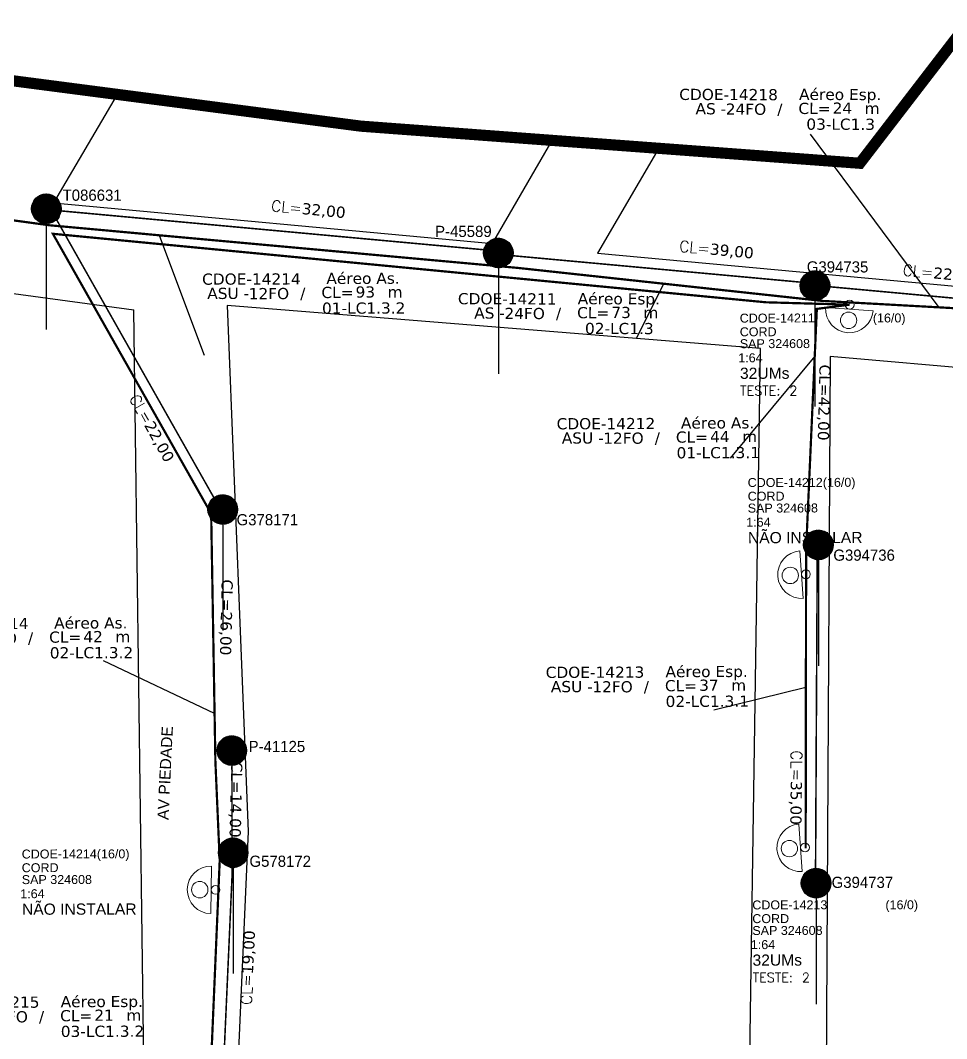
# Model space of a CAD drawing. Extents: x 12033 to 28038, y -9425 to 4777.
# Drawn here: x 13820 to 14648, y 2359 to 3269 of the extents above; entities that cross this region are included whole.
import ezdxf
from ezdxf.enums import TextEntityAlignment as Align

# ---------------------------------------------------------------- set-up
doc = ezdxf.new("R2010")
doc.units = ezdxf.units.DM
doc.header["$LTSCALE"] = 5
doc.header["$MEASUREMENT"] = 0
for name, color, linetype, lineweight in [("20.0-LEGENDA DOS CDO'S", 1, 'Continuous', 0), ('20.2-CDO_POSTE', 1, 'Continuous', 5), ('20.6-CORDOALHA_SUPORTE', 7, 'Continuous', 25)]:
    doc.layers.add(name, color=color, linetype=linetype, lineweight=lineweight)
for name, color, linetype in [('CAP a instalar', 1, 'Continuous'), ('celulas gpon', 7, 'Continuous'), ('label_cabos', 7, 'Continuous'), ('locais', 7, 'Continuous'), ('locais legendas', 7, 'Continuous'), ('QUADRA', 7, 'Continuous'), ('Segmento de Logradouro Texto', 238, 'Continuous')]:
    doc.layers.add(name, color=color, linetype=linetype)
doc.styles.add('ARIAL', font='arial.ttf')
doc.styles.add('DIGICADE', font='arial.ttf')
doc.styles.add('ROMANS', font='romans.shx')
doc.styles.add('siredit', font='verdana.ttf')
doc.linetypes.add('FENCELINE1', pattern='A,0.25,-0.1,[133,ltypeshp.shx,S=0.1,R=0,X=-0.1,Y=0],-0.1,1', length=1.45)
doc.dimstyles.new('CC', dxfattribs={"dimtxt": 1, "dimasz": 2, "dimexe": 0.18, "dimexo": 0.0625, "dimgap": 0.09, "dimtad": 0, "dimdec": 0, "dimrnd": 1, "dimzin": 0, "dimdsep": 46, "dimtxsty": 'siredit', "dimblk": 'NONE', "dimcen": 0, "dimse1": 1, "dimse2": 1, "dimsd1": 1, "dimsd2": 1, "dimclrt": 7, "dimadec": 0, "dimazin": 0, "dimtfac": 1, "dimtdec": 0, "dimtofl": 0, "dimtmove": 0, "dimatfit": 3, "dimfxl": 0, "dimtolj": 1, "dimtzin": 0, "dimarcsym": 0})

# ---------------------------------------------------------------- blocks, each defined once
blk = doc.blocks.new('*X22')
at = {"color": 0}
for p, q in [((-0.679997, 0.416018), (-0.018018, 1.077997)), ((-0.679809, 0.433884), (-0.035884, 1.077809)), ((-0.679715, 0.398622), (-0.000622, 1.077715)), ((-0.67911, 0.452261), (-0.054261, 1.07711)), ((-0.678999, 0.381661), (0.016339, 1.076999)), ((-0.677877, 0.365105), (0.032895, 1.075877)), ((-0.677853, 0.471196), (-0.073196, 1.075853)), ((-0.676376, 0.348929), (0.049071, 1.074376)), ((-0.675978, 0.490748), (-0.092748, 1.073978)), ((-0.674518, 0.333109), (0.064891, 1.072518)), ((-0.673417, 0.510987), (-0.112987, 1.071417)), ((-0.672323, 0.317627), (0.080373, 1.070323)), ((-0.67008, 0.532002), (-0.134002, 1.06808)), ((-0.669809, 0.302463), (0.095537, 1.067809)), ((-0.666991, 0.287604), (0.110396, 1.064991)), ((-0.665856, 0.553903), (-0.155903, 1.063856)), ((-0.663883, 0.273034), (0.124966, 1.061883)), ((-0.660603, 0.576834), (-0.178834, 1.058603)), ((-0.660497, 0.258742), (0.139258, 1.058497)), ((-0.656846, 0.244715), (0.153285, 1.054846)), ((-0.654125, 0.600989), (-0.202989, 1.052125)), ((-0.652938, 0.230945), (0.167055, 1.050938)), ((-0.648783, 0.217422), (0.180578, 1.046783)), ((-0.646156, 0.626637), (-0.228637, 1.044156)), ((-0.64439, 0.204138), (0.193862, 1.04239)), ((-0.639766, 0.191085), (0.206915, 1.037766)), ((-0.636298, 0.654172), (-0.256172, 1.034298)), ((-0.634917, 0.178256), (0.219744, 1.032917)), ((-0.62985, 0.165645), (0.232355, 1.02785)), ((-0.624571, 0.153247), (0.244753, 1.022571)), ((-0.623925, 0.684222), (-0.286222, 1.021925)), ((-0.619084, 0.141056), (0.256944, 1.017084)), ((-0.613395, 0.129067), (0.268933, 1.011395)), ((-0.607932, 0.717893), (-0.319893, 1.005932)), ((-0.607508, 0.117277), (0.280723, 1.005508)), ((-0.601426, 0.10568), (0.29232, 0.999426)), ((-0.595154, 0.094275), (0.303725, 0.993154)), ((-0.588694, 0.083057), (0.314943, 0.986694)), ((-0.58596, 0.757543), (-0.359543, 0.98396)), ((-0.58205, 0.072024), (0.325976, 0.98005)), ((-0.575224, 0.061172), (0.336828, 0.973224)), ((-0.568219, 0.0505), (0.3475, 0.966219)), ((-0.561036, 0.040005), (0.357995, 0.959036)), ((-0.553678, 0.029685), (0.368315, 0.951678)), ((-0.550397, 0.810783), (-0.412783, 0.948397)), ((-0.546146, 0.01954), (0.37846, 0.944146)), ((-0.538442, 0.009566), (0.388434, 0.936442)), ((-0.530567, -0.000236), (0.398236, 0.928567)), ((-0.522522, -0.009869), (0.407869, 0.920522)), ((-0.514308, -0.019333), (0.417333, 0.912308)), ((-0.505925, -0.028628), (0.426628, 0.903925)), ((-0.497375, -0.037756), (0.435756, 0.895375)), ((-0.488657, -0.046715), (0.444715, 0.886657)), ((-0.479772, -0.055508), (0.453508, 0.877772)), ((-0.470719, -0.064133), (0.462133, 0.868719)), ((-0.461499, -0.07259), (0.47059, 0.859499)), ((-0.45211, -0.080879), (0.478879, 0.85011)), ((-0.442553, -0.089), (0.487, 0.840553)), ((-0.432826, -0.096951), (0.494951, 0.830826)), ((-0.422929, -0.104731), (0.502731, 0.820929)), ((-0.41286, -0.11234), (0.51034, 0.81086)), ((-0.402619, -0.119776), (0.517776, 0.800619)), ((-0.392202, -0.127037), (0.525037, 0.790202)), ((-0.381609, -0.134122), (0.532122, 0.779609)), ((-0.370838, -0.141028), (0.539028, 0.768838)), ((-0.359886, -0.147754), (0.545754, 0.757886)), ((-0.348751, -0.154296), (0.552296, 0.746751)), ((-0.337429, -0.160652), (0.558652, 0.735429)), ((-0.325919, -0.16682), (0.56482, 0.723919)), ((-0.314215, -0.172794), (0.570794, 0.712215)), ((-0.302316, -0.178572), (0.576572, 0.700316)), ((-0.290215, -0.184149), (0.582149, 0.688215)), ((-0.27791, -0.189522), (0.587522, 0.67591)), ((-0.265395, -0.194684), (0.592684, 0.663395)), ((-0.252664, -0.199631), (0.597631, 0.650664)), ((-0.239711, -0.204356), (0.602356, 0.637711)), ((-0.226531, -0.208853), (0.606853, 0.624531)), ((-0.213115, -0.213115), (0.611115, 0.611115)), ((-0.199456, -0.217134), (0.615134, 0.597456)), ((-0.185546, -0.220901), (0.618901, 0.583546)), ((-0.171373, -0.224406), (0.622406, 0.569373)), ((-0.156929, -0.22764), (0.62564, 0.554929)), ((-0.1422, -0.230589), (0.628589, 0.5402)), ((-0.127174, -0.23324), (0.63124, 0.525174)), ((-0.111836, -0.23558), (0.63358, 0.509836)), ((-0.096169, -0.23759), (0.63559, 0.494169)), ((-0.080154, -0.239253), (0.637253, 0.478154)), ((-0.06377, -0.240547), (0.638547, 0.46177)), ((-0.046993, -0.241448), (0.639448, 0.444993)), ((-0.029795, -0.241927), (0.639927, 0.427795)), ((-0.012144, -0.241953), (0.639953, 0.410144)), ((0.006, -0.241488), (0.639488, 0.392)), ((0.024679, -0.240486), (0.638486, 0.373321)), ((0.043948, -0.238895), (0.636895, 0.354052)), ((0.063871, -0.236649), (0.634649, 0.334129)), ((0.084528, -0.23367), (0.63167, 0.313472)), ((0.106018, -0.229858), (0.627858, 0.291982)), ((0.12847, -0.225084), (0.623084, 0.26953)), ((0.152051, -0.21918), (0.61718, 0.245949)), ((0.176993, -0.211916), (0.609916, 0.221007)), ((0.203627, -0.20296), (0.60096, 0.194373)), ((0.232456, -0.191808), (0.589808, 0.165544)), ((0.264325, -0.177617), (0.575617, 0.133675)), ((0.300865, -0.158754), (0.556754, 0.097135)), ((0.346227, -0.13107), (0.52907, 0.051773)), ((0.43272, -0.062254), (0.460254, -0.03472))]:
    blk.add_line(p, q, dxfattribs=at)
blk = doc.blocks.new('POLE_POLE')
at = {"color": 0}
blk.add_line((-0.0000002, -0.00000239), (-0.0000002, -0.00004983), dxfattribs=at)
blk.add_circle((-0.0000002, 0.00000418), 0.0000066, dxfattribs=at)
at = {"color": 0, "xscale": 1e-05, "yscale": 1e-05, "zscale": 1e-05}
blk.add_blockref('*X22', (0, 0), dxfattribs=at)
blk = doc.blocks.new('*U83')
at = {"color": 0}
blk.add_line((1.915, -1.127), (-2.21, -0.104), dxfattribs=at)
for centre, radius in [((0.096, 0.364), 0.733), ((-0.242, -0.998), 0.393)]:
    blk.add_circle(centre, radius, dxfattribs=at)
blk.add_arc((-0.147, -0.616), 2.125, 346.06741, 166.06741, dxfattribs=at)
blk = doc.blocks.new('*U33')
at = {"color": 0}
blk.add_line((2.145, -0.582), (-2.104, -0.684), dxfattribs=at)
for centre, radius in [((-0.004, 0.376), 0.733), ((0.03, -1.026), 0.393)]:
    blk.add_circle(centre, radius, dxfattribs=at)
blk.add_arc((0.02, -0.633), 2.125, 1.37817, 181.37817, dxfattribs=at)
blk = doc.blocks.new('CDOE_CT_POSTE')
at = {"layer": "20.0-LEGENDA DOS CDO'S", "color": 0, "style": 'ARIAL'}
for tag, p in [('CDO_N', (0.12, 5.248)), ('CORDOALHA', (0.122, 4.023)), ('SAP', (0.124, 2.961)), ('1:XX', (0.139, 1.231)), ('UMS', (0.141, 0.217))]:
    blk.add_attdef(tag, p, '', height=0.68, rotation=0.11799, dxfattribs=at)
blk.add_attdef('FIBRAS_UTILIZADAS', text='', height=0.68, rotation=0.11799, dxfattribs=at).set_placement((7.829, 5.263), align=Align.CENTER)
blk = doc.blocks.new('Teste  FTTH')
at = {"color": 0, "lineweight": 0, "style": 'ROMANS'}
for tag, p in [('TESTE', (-2.302, -0.29)), ('QTDE', (0.212, -0.29))]:
    blk.add_attdef(tag, p, '', height=0.48, dxfattribs=at)
for tag, p, flags in [('FID', (-2.227, -1.253), 1), ('FATOR', (-2.227, -2.028), 3), ('ID_ATIVIDADE', (-2.227, -2.716), 3)]:
    blk.add_attdef(tag, p, '', height=0.48, dxfattribs=dict(at, flags=flags))
blk = doc.blocks.new('*U93')
at = {"layer": '20.6-CORDOALHA_SUPORTE', "const_width": 0.139}
for points in [[(-20.841, -0.377, 1.175511), (-20.831, 0.471)], [(8.732, 0.466, 1.231752), (8.732, -0.38)]]:
    blk.add_lwpolyline(points, format="xyb", dxfattribs=at)
blk.add_lwpolyline([(-20.299, 0.041), (8.211, 0.043)], dxfattribs=at)
at = {"layer": '20.6-CORDOALHA_SUPORTE', "color": 0, "lineweight": 0, "style": 'ROMANS'}
blk.add_attdef('LANCE', text='', height=1, dxfattribs=at).set_placement((-0.538, -2.215), align=Align.RIGHT)
at = {"layer": '20.6-CORDOALHA_SUPORTE', "color": 0, "style": 'siredit'}
blk.add_attdef('QTDE', (-0.538, -2.215), '', height=1, rotation=359.69001, dxfattribs=at)
at = {"layer": '20.6-CORDOALHA_SUPORTE', "color": 0, "lineweight": 0, "style": 'ROMANS'}
for tag, p, flags in [('FATOR', (-5.196, -4.442), 3), ('ID_ATIVIDADE', (-5.201, -6.669), 3), ('FID', (-5.201, -8.896), 1)]:
    blk.add_attdef(tag, p, '', height=1, dxfattribs=dict(at, flags=flags))
blk = doc.blocks.new('*U94')
at = {"layer": '20.6-CORDOALHA_SUPORTE', "const_width": 0.139}
for points in [[(-20.841, -0.377, 1.175511), (-20.831, 0.471)], [(18.24, 0.465, 1.231752), (18.24, -0.382)]]:
    blk.add_lwpolyline(points, format="xyb", dxfattribs=at)
blk.add_lwpolyline([(-20.299, 0.041), (17.719, 0.042)], dxfattribs=at)
at = {"layer": '20.6-CORDOALHA_SUPORTE', "color": 0, "lineweight": 0, "style": 'ROMANS'}
blk.add_attdef('LANCE', text='', height=1, dxfattribs=at).set_placement((-0.538, -2.215), align=Align.RIGHT)
at = {"layer": '20.6-CORDOALHA_SUPORTE', "color": 0, "style": 'siredit'}
blk.add_attdef('QTDE', (-0.538, -2.215), '', height=1, rotation=359.69001, dxfattribs=at)
at = {"layer": '20.6-CORDOALHA_SUPORTE', "color": 0, "lineweight": 0, "style": 'ROMANS'}
for tag, p, flags in [('FATOR', (-5.196, -4.442), 3), ('ID_ATIVIDADE', (-5.201, -6.669), 3), ('FID', (-5.201, -8.896), 1)]:
    blk.add_attdef(tag, p, '', height=1, dxfattribs=dict(at, flags=flags))
blk = doc.blocks.new('*U95')
at = {"layer": '20.6-CORDOALHA_SUPORTE', "const_width": 0.139}
for points in [[(-20.841, -0.377, 1.175511), (-20.831, 0.471)], [(6.045, 0.466, 1.231752), (6.045, -0.38)]]:
    blk.add_lwpolyline(points, format="xyb", dxfattribs=at)
blk.add_lwpolyline([(-20.299, 0.041), (5.524, 0.043)], dxfattribs=at)
at = {"layer": '20.6-CORDOALHA_SUPORTE', "color": 0, "lineweight": 0, "style": 'ROMANS'}
blk.add_attdef('LANCE', text='', height=1, dxfattribs=at).set_placement((-0.538, -2.215), align=Align.RIGHT)
at = {"layer": '20.6-CORDOALHA_SUPORTE', "color": 0, "style": 'siredit'}
blk.add_attdef('QTDE', (-0.538, -2.215), '', height=1, rotation=359.69001, dxfattribs=at)
at = {"layer": '20.6-CORDOALHA_SUPORTE', "color": 0, "lineweight": 0, "style": 'ROMANS'}
for tag, p, flags in [('FATOR', (-5.196, -4.442), 3), ('ID_ATIVIDADE', (-5.201, -6.669), 3), ('FID', (-5.201, -8.896), 1)]:
    blk.add_attdef(tag, p, '', height=1, dxfattribs=dict(at, flags=flags))
blk = doc.blocks.new('*U96')
at = {"layer": '20.6-CORDOALHA_SUPORTE', "const_width": 0.139}
for points in [[(-20.841, -0.377, 1.175511), (-20.831, 0.471)], [(-1.447, 0.467, 1.231752), (-1.447, -0.379)]]:
    blk.add_lwpolyline(points, format="xyb", dxfattribs=at)
blk.add_lwpolyline([(-20.299, 0.041), (-1.968, 0.044)], dxfattribs=at)
at = {"layer": '20.6-CORDOALHA_SUPORTE', "color": 0, "lineweight": 0, "style": 'ROMANS'}
blk.add_attdef('LANCE', text='', height=1, dxfattribs=at).set_placement((-0.538, -2.215), align=Align.RIGHT)
at = {"layer": '20.6-CORDOALHA_SUPORTE', "color": 0, "style": 'siredit'}
blk.add_attdef('QTDE', (-0.538, -2.215), '', height=1, rotation=359.69001, dxfattribs=at)
at = {"layer": '20.6-CORDOALHA_SUPORTE', "color": 0, "lineweight": 0, "style": 'ROMANS'}
for tag, p, flags in [('FATOR', (-5.196, -4.442), 3), ('ID_ATIVIDADE', (-5.201, -6.669), 3), ('FID', (-5.201, -8.896), 1)]:
    blk.add_attdef(tag, p, '', height=1, dxfattribs=dict(at, flags=flags))
blk = doc.blocks.new('*U97')
at = {"layer": '20.6-CORDOALHA_SUPORTE', "const_width": 0.139}
for points in [[(-20.841, -0.377, 1.175511), (-20.831, 0.471)], [(7.835, 0.466, 1.231752), (7.835, -0.38)]]:
    blk.add_lwpolyline(points, format="xyb", dxfattribs=at)
blk.add_lwpolyline([(-20.299, 0.041), (7.314, 0.043)], dxfattribs=at)
at = {"layer": '20.6-CORDOALHA_SUPORTE', "color": 0, "lineweight": 0, "style": 'ROMANS'}
blk.add_attdef('LANCE', text='', height=1, dxfattribs=at).set_placement((-0.538, -2.215), align=Align.RIGHT)
at = {"layer": '20.6-CORDOALHA_SUPORTE', "color": 0, "style": 'siredit'}
blk.add_attdef('QTDE', (-0.538, -2.215), '', height=1, rotation=359.69001, dxfattribs=at)
at = {"layer": '20.6-CORDOALHA_SUPORTE', "color": 0, "lineweight": 0, "style": 'ROMANS'}
for tag, p, flags in [('FATOR', (-5.196, -4.442), 3), ('ID_ATIVIDADE', (-5.201, -6.669), 3), ('FID', (-5.201, -8.896), 1)]:
    blk.add_attdef(tag, p, '', height=1, dxfattribs=dict(at, flags=flags))
blk = doc.blocks.new('*U99')
at = {"layer": '20.6-CORDOALHA_SUPORTE', "const_width": 0.139}
for points in [[(-20.841, -0.377, 1.175511), (-20.831, 0.471)], [(9.435, 0.466, 1.231752), (9.435, -0.38)]]:
    blk.add_lwpolyline(points, format="xyb", dxfattribs=at)
blk.add_lwpolyline([(-20.299, 0.041), (8.914, 0.043)], dxfattribs=at)
at = {"layer": '20.6-CORDOALHA_SUPORTE', "color": 0, "lineweight": 0, "style": 'ROMANS'}
blk.add_attdef('LANCE', text='', height=1, dxfattribs=at).set_placement((-0.538, -2.215), align=Align.RIGHT)
at = {"layer": '20.6-CORDOALHA_SUPORTE', "color": 0, "style": 'siredit'}
blk.add_attdef('QTDE', (-0.538, -2.215), '', height=1, rotation=359.69001, dxfattribs=at)
at = {"layer": '20.6-CORDOALHA_SUPORTE', "color": 0, "lineweight": 0, "style": 'ROMANS'}
for tag, p, flags in [('FATOR', (-5.196, -4.442), 3), ('ID_ATIVIDADE', (-5.201, -6.669), 3), ('FID', (-5.201, -8.896), 1)]:
    blk.add_attdef(tag, p, '', height=1, dxfattribs=dict(at, flags=flags))
blk = doc.blocks.new('Inst CB ESP CFOA-SM-AS-80-TS-24')
at = {"layer": 'label_cabos', "color": 0, "style": 'siredit'}
for tag, flags, p in [('ID_ATIVIDADE', 3, (1.314, 2.672)), ('FATOR', 1, (11.56, 2.551))]:
    blk.add_attdef(tag, text='', height=1, rotation=359.69001, dxfattribs=dict(at, flags=flags)).set_placement(p, align=Align.MIDDLE_CENTER)
for tag, p in [('DESTINO_CABO', (3.131, 1.262)), ('TIPO_CABO', (13.108, 1.245)), ('TIPO_CABO', (1.762, -0.005)), ('CABO', (4.686, -0.052)), ('/', (7.714, -0.052)), ('LANCE', (10.809, 0.002)), ('UND', (15.964, 0.002)), ('FID', (13.148, -1.414))]:
    blk.add_attdef(tag, text='', height=1, rotation=359.69001, dxfattribs=at).set_placement(p, align=Align.MIDDLE_CENTER)
blk.add_attdef('QTDE', (12.429, -0.475), '', height=1, rotation=359.69001, dxfattribs=at)
blk = doc.blocks.new('_None')
blk = doc.blocks.new('Inst CB AS CFOA-SM-ASU-120-S-12')
at = {"layer": 'label_cabos', "color": 0, "style": 'siredit'}
for tag, flags, p in [('ID_ATIVIDADE', 3, (1.314, 2.672)), ('FATOR', 1, (11.56, 2.551))]:
    blk.add_attdef(tag, text='', height=1, rotation=359.69001, dxfattribs=dict(at, flags=flags)).set_placement(p, align=Align.MIDDLE_CENTER)
for tag, p in [('DESTINO_CABO', (3.131, 1.262)), ('TIPO_CABO', (13.108, 1.245)), ('TIPO_CABO', (1.262, -0.005)), ('CABO', (4.686, -0.052)), ('/', (7.714, -0.052)), ('LANCE', (10.809, 0.002)), ('UND', (15.964, 0.002)), ('FID', (13.148, -1.414))]:
    blk.add_attdef(tag, text='', height=1, rotation=359.69001, dxfattribs=at).set_placement(p, align=Align.MIDDLE_CENTER)
blk.add_attdef('QTDE', (12.429, -0.475), '', height=1, rotation=359.69001, dxfattribs=at)
blk = doc.blocks.new('Inst CB ESP CFOA-SM-ASU-120-S-12')
at = {"layer": 'label_cabos', "color": 0, "style": 'siredit'}
for tag, flags, p in [('ID_ATIVIDADE', 3, (1.314, 2.672)), ('FATOR', 1, (11.56, 2.551))]:
    blk.add_attdef(tag, text='', height=1, rotation=359.69001, dxfattribs=dict(at, flags=flags)).set_placement(p, align=Align.MIDDLE_CENTER)
for tag, p in [('DESTINO_CABO', (3.131, 1.262)), ('TIPO_CABO', (13.108, 1.245)), ('TIPO_CABO', (1.262, -0.005)), ('CABO', (4.686, -0.052)), ('/', (7.714, -0.052)), ('LANCE', (10.809, 0.002)), ('UND', (15.964, 0.002)), ('FID', (13.148, -1.414))]:
    blk.add_attdef(tag, text='', height=1, rotation=359.69001, dxfattribs=at).set_placement(p, align=Align.MIDDLE_CENTER)
blk.add_attdef('QTDE', (12.429, -0.475), '', height=1, rotation=359.69001, dxfattribs=at)
blk = doc.blocks.new('Inst CDOE-16 CAIXA DIST OPT CDOE 48F_16D C_SPL_2_1_8')
at = {"layer": "20.0-LEGENDA DOS CDO'S", "color": 0}
for tag, p, style, flags in [('ID_ATIVIDADE', (0.12, 6.472), 'ARIAL', 3), ('FATOR', (7.921, 6.472), 'ARIAL', 1), ('QTDE', (0.097, -1.17), 'DIGICADE', 3)]:
    blk.add_attdef(tag, p, '', height=0.8, rotation=0.11799, dxfattribs=dict(at, style=style, flags=flags))
at = {"layer": "20.0-LEGENDA DOS CDO'S", "color": 0, "style": 'ARIAL'}
for tag, p, height in [('FID', (0.12, 5.248), 0.8), ('CORDOALHA', (0.122, 4.023), 0.8), ('SAP', (0.124, 2.961), 0.8), ('1:XX', (-0.012, 1.7), 0.8), ('UMS', (0.141, 0.217), 1)]:
    blk.add_attdef(tag, p, '', height=height, rotation=0.11799, dxfattribs=at)
blk.add_attdef('FIBRAS_UTILIZADAS', text='', height=0.8, rotation=0.11799, dxfattribs=at).set_placement((13.479, 5.263), align=Align.CENTER)

msp = doc.modelspace()

# ---------------------------------------------------------------- linework, layer by layer
at = {"layer": 'CAP a instalar', "linetype": 'FENCELINE1', "ltscale": 5, "const_width": 2}
for points in [[(13459.23, 3125.89), (13527.51, 3129.51), (13846.15, 3086.26), (14265.27, 3048.11), (14537.01, 3018.67), (14745.95, 3007.15), (14890.79, 2940.57), (14896.14, 2663.45), (14913.47, 2363.01)], [(14561.39, 3015.3), (14486.51, 3017.44), (13849.13, 3078.66), (13990.65, 2828.54), (13994.42, 2607.19), (13998.28, 2518.43), (13984.08, 2185.65), (13990.69, 1943.64), (14217.12, 1940.09)], [(14561.39, 3015.3), (14532.09, 3011.54), (14522.5, 2796.76), (14522.09, 2529.46)]]:
    msp.add_lwpolyline(points, dxfattribs=at)
at = {"layer": 'celulas gpon', "color": 116, "linetype": 'Continuous', "lineweight": 200, "const_width": 10}
msp.add_lwpolyline([(13632.64, 1804.7), (14695.37, 1771.14), (15369.17, 1763.8), (15377.66, 2419.14), (15507.92, 2962.39), (15025.8, 3124.9), (14848.42, 3186.59), (14744.99, 3231.85), (14664.19, 3263.36), (14570.57, 3141.68), (14124.39, 3174.85), (13748.88, 3223.8)], dxfattribs=at)
at = {"layer": 'QUADRA', "ltscale": 5e-05}
msp.add_line((13934.73, 2004.48), (13921.49, 3010.8), dxfattribs=at)
for points in [[(13906.73, 3203.23), (13849.81, 3106.37), (14242.07, 3070.08), (14295.54, 3162.13)], [(14390.94, 3155.04), (14335.9, 3061.39), (14736.4, 3024.34), (14834.25, 3192.79)], [(13503.99, 3067.2), (13921.49, 3010.8)], [(14004.83, 3014.55), (14023.87, 2544.57), (14000.1, 2011.59), (14466.98, 2006.93), (14481.85, 2976.12), (14004.83, 3014.55)], [(14543.95, 2969.05), (14538.54, 2006.08), (14797.84, 2001.63), (14873.61, 2222.83), (14830.71, 2943.94), (14543.95, 2969.05)]]:
    msp.add_lwpolyline(points, dxfattribs=at)

# ---------------------------------------------------------------- block references
at = {"layer": "20.0-LEGENDA DOS CDO'S", "lineweight": 0, "xscale": 10, "yscale": 10, "zscale": 10}
for p, values in [((14461.97, 2946.81), {'FID': 'CDOE-14211', 'CORDOALHA': 'CORD', 'SAP': 'SAP 324608', '1:XX': '1:64', 'UMS': '32UMs', 'FIBRAS_UTILIZADAS': '(16/0)'}), ((14473.2, 2422.38), {'FID': 'CDOE-14213', 'CORDOALHA': 'CORD', 'SAP': 'SAP 324608', '1:XX': '1:64', 'UMS': '32UMs', 'FIBRAS_UTILIZADAS': '(16/0)'})]:
    msp.add_blockref('Inst CDOE-16 CAIXA DIST OPT CDOE 48F_16D C_SPL_2_1_8', p, dxfattribs=at).add_auto_attribs(values)
at = {"layer": "20.0-LEGENDA DOS CDO'S", "lineweight": 0, "xscale": 17.50499999999995, "yscale": 17.50499999999995, "zscale": 17.50499999999995, "rotation": 0.004078562105398152}
for p in [(14503.75, 2939.35), (14514.98, 2414.92)]:
    msp.add_blockref('Teste  FTTH', p, dxfattribs=at).add_auto_attribs({'TESTE': 'TESTE:', 'QTDE': '2'})
at = {"layer": "20.0-LEGENDA DOS CDO'S", "color": 8}
ref = msp.add_blockref('CDOE_CT_POSTE', (14469.08, 2799.89), dxfattribs=dict(at, xscale=10, yscale=10, zscale=10))
ref.add_attrib('CDO_N', 'CDOE-14212', (14470.27, 2852.37), dxfattribs={"color": 0, "height": 8, "rotation": 0.11799, "style": 'ARIAL'})
ref.add_attrib('CORDOALHA', 'CORD', (14470.3, 2840.12), dxfattribs={"color": 0, "height": 8, "rotation": 0.11799, "style": 'ARIAL'})
ref.add_attrib('SAP', 'SAP 324608', (14470.32, 2829.51), dxfattribs={"color": 0, "height": 8, "rotation": 0.11799, "style": 'ARIAL'})
ref.add_attrib('1:XX', '1:64', (14468.96, 2816.89), dxfattribs={"color": 0, "height": 8, "rotation": 0.11799, "style": 'ARIAL'})
ref.add_attrib('UMS', 'NÃO INSTALAR', (14470.48, 2802.07), dxfattribs={"color": 0, "height": 10, "rotation": 0.11799, "style": 'ARIAL'})
ref.add_attrib('FIBRAS_UTILIZADAS', '   (16/0)', dxfattribs={"color": 0, "height": 8, "rotation": 0.11799, "style": 'ARIAL'}).set_placement((14547.36, 2852.53), align=Align.CENTER)
ref = msp.add_blockref('CDOE_CT_POSTE', (13820.1, 2467.88), dxfattribs=dict(at, xscale=10, yscale=10, zscale=10))
ref.add_attrib('CDO_N', 'CDOE-14214', (13821.3, 2520.35), dxfattribs={"color": 0, "height": 8, "rotation": 0.11799, "style": 'ARIAL'})
ref.add_attrib('CORDOALHA', 'CORD', (13821.32, 2508.11), dxfattribs={"color": 0, "height": 8, "rotation": 0.11799, "style": 'ARIAL'})
ref.add_attrib('SAP', 'SAP 324608', (13821.34, 2497.49), dxfattribs={"color": 0, "height": 8, "rotation": 0.11799, "style": 'ARIAL'})
ref.add_attrib('1:XX', '1:64', (13819.98, 2484.88), dxfattribs={"color": 0, "height": 8, "rotation": 0.11799, "style": 'ARIAL'})
ref.add_attrib('UMS', 'NÃO INSTALAR', (13821.51, 2470.05), dxfattribs={"color": 0, "height": 10, "rotation": 0.11799, "style": 'ARIAL'})
ref.add_attrib('FIBRAS_UTILIZADAS', '   (16/0)', dxfattribs={"color": 0, "height": 8, "rotation": 0.11799, "style": 'ARIAL'}).set_placement((13898.39, 2520.51), align=Align.CENTER)
at = {"layer": '20.2-CDO_POSTE', "color": 10}
for name, p, xscale, yscale, zscale, rotation in [('*U83', (14560.75, 3005.06), 9.999999999999996, 9.999999999999996, 9.999999999999996, 190.0593598148893), ('*U33', (14511.28, 2529.46), 10, 10, 10, 92.69537114385017)]:
    msp.add_blockref(name, p, dxfattribs=dict(at, xscale=xscale, yscale=yscale, zscale=zscale, rotation=rotation))
at = {"layer": '20.2-CDO_POSTE', "color": 8, "xscale": 10, "yscale": 10, "zscale": 10}
for p, rotation in [((14512.08, 2773.54), 92.69537114385017), ((13984.24, 2492.4), 87.82524113317763)]:
    msp.add_blockref('*U33', p, dxfattribs=dict(at, rotation=rotation))
at = {"layer": '20.6-CORDOALHA_SUPORTE', "color": 0, "lineweight": 0}
ref = msp.add_blockref('*U94', (14057.96, 3080.18), dxfattribs=dict(at, xscale=10, yscale=10, zscale=10, rotation=354.7526293840563))
ref.add_attrib('QTDE', '32,00', (14071.23, 3096.36), dxfattribs={"color": 0, "height": 10, "rotation": 354.44264, "style": 'siredit'})
ref.add_attrib('LANCE', 'CL=', dxfattribs={"color": 0, "lineweight": 0, "height": 10, "rotation": 354.75263, "style": 'ROMANS'}).set_placement((14071.23, 3096.36), align=Align.RIGHT)
at = {"layer": '20.6-CORDOALHA_SUPORTE', "color": 0, "lineweight": 0, "xscale": 10, "yscale": 10, "zscale": 10}
for name, p, rotation, values in [('*U93', (13952.36, 2913.9), 299.5080891634831, {'QTDE': '22,00', 'LANCE': 'CL='}), ('*U97', (14530.91, 2584.17), 269.6849611205679, {'QTDE': '35,00', 'LANCE': 'CL='}), ('*U99', (14006.1, 2423.08), 87.44350778241807, {'QTDE': '19,00', 'LANCE': 'CL='})]:
    msp.add_blockref(name, p, dxfattribs=dict(at, rotation=rotation)).add_auto_attribs(values)
at = {"layer": '20.6-CORDOALHA_SUPORTE', "color": 0, "lineweight": 0}
ref = msp.add_blockref('*U95', (14462.55, 3040.06), dxfattribs=dict(at, xscale=10, yscale=10, zscale=10, rotation=354.7526293840563))
ref.add_attrib('QTDE', '39,00', (14436.08, 3060.21), dxfattribs={"color": 0, "height": 10, "rotation": 354.44264, "style": 'siredit'})
ref.add_attrib('LANCE', 'CL=', dxfattribs={"color": 0, "lineweight": 0, "height": 10, "rotation": 354.75263, "style": 'ROMANS'}).set_placement((14436.08, 3060.21), align=Align.RIGHT)
ref = msp.add_blockref('*U96', (14745.65, 3012.34), dxfattribs=dict(at, xscale=10, yscale=10, zscale=10, rotation=354.7526293840563))
ref.add_attrib('QTDE', '22,00', (14635.82, 3038.85), dxfattribs={"color": 0, "height": 10, "rotation": 354.44264, "style": 'siredit'})
ref.add_attrib('LANCE', 'CL=', dxfattribs={"color": 0, "lineweight": 0, "height": 10, "rotation": 354.75263, "style": 'ROMANS'}).set_placement((14635.82, 3038.85), align=Align.RIGHT)
at = {"layer": 'label_cabos'}
ref = msp.add_blockref('Inst CB ESP CFOA-SM-AS-80-TS-24', (14421.89, 3190.43), dxfattribs=dict(at, xscale=10, yscale=10, zscale=10, rotation=0.1315642785740556))
ref.add_attrib('DESTINO_CABO', 'CDOE-14218', dxfattribs={"color": 0, "height": 10, "rotation": 359.82157, "style": 'siredit'}).set_placement((14453.18, 3203.12), align=Align.MIDDLE_CENTER)
ref.add_attrib('TIPO_CABO', 'Aéreo Esp.', dxfattribs={"color": 0, "height": 10, "rotation": 359.82157, "style": 'siredit'}).set_placement((14552.95, 3203.18), align=Align.MIDDLE_CENTER)
ref.add_attrib('CABO', '24FO', dxfattribs={"color": 0, "height": 10, "rotation": 359.82157, "style": 'siredit'}).set_placement((14468.75, 3190.02), align=Align.MIDDLE_CENTER)
ref.add_attrib('/', '/', dxfattribs={"color": 0, "height": 10, "rotation": 359.82157, "style": 'siredit'}).set_placement((14499.04, 3190.09), align=Align.MIDDLE_CENTER)
ref.add_attrib('TIPO_CABO', 'AS - ', dxfattribs={"color": 0, "height": 10, "rotation": 359.82157, "style": 'siredit'}).set_placement((14439.52, 3190.42), align=Align.MIDDLE_CENTER)
ref.add_attrib('FID', '03-LC1.3', dxfattribs={"color": 0, "height": 10, "rotation": 359.82157, "style": 'siredit'}).set_placement((14553.4, 3176.59), align=Align.MIDDLE_CENTER)
ref.add_attrib('LANCE', 'CL=', dxfattribs={"color": 0, "height": 10, "rotation": 359.82157, "style": 'siredit'}).set_placement((14529.98, 3190.69), align=Align.MIDDLE_CENTER)
ref.add_attrib('QTDE', '24', (14546.19, 3185.97), dxfattribs={"color": 0, "height": 10, "rotation": 359.82157, "style": 'siredit'})
ref.add_attrib('UND', 'm', dxfattribs={"color": 0, "height": 10, "rotation": 359.82157, "style": 'siredit'}).set_placement((14581.53, 3190.81), align=Align.MIDDLE_CENTER)
ref = msp.add_blockref('Inst CB AS CFOA-SM-ASU-120-S-12', (13995.42, 3025.37), dxfattribs=dict(at, xscale=10, yscale=10, zscale=10, rotation=0.4634636605450992))
ref.add_attrib('DESTINO_CABO', 'CDOE-14214', dxfattribs={"color": 0, "height": 10, "rotation": 0.15347, "style": 'siredit'}).set_placement((14026.63, 3038.25), align=Align.MIDDLE_CENTER)
ref.add_attrib('TIPO_CABO', 'Aéreo As.', dxfattribs={"color": 0, "height": 10, "rotation": 0.15347, "style": 'siredit'}).set_placement((14126.4, 3038.88), align=Align.MIDDLE_CENTER)
ref.add_attrib('CABO', '12FO', dxfattribs={"color": 0, "height": 10, "rotation": 0.15347, "style": 'siredit'}).set_placement((14042.28, 3025.23), align=Align.MIDDLE_CENTER)
ref.add_attrib('/', '/', dxfattribs={"color": 0, "height": 10, "rotation": 0.15347, "style": 'siredit'}).set_placement((14072.56, 3025.48), align=Align.MIDDLE_CENTER)
ref.add_attrib('TIPO_CABO', 'ASU - ', dxfattribs={"color": 0, "height": 10, "rotation": 0.15347, "style": 'siredit'}).set_placement((14008.04, 3025.43), align=Align.MIDDLE_CENTER)
ref.add_attrib('FID', '01-LC1.3.2', dxfattribs={"color": 0, "height": 10, "rotation": 0.15347, "style": 'siredit'}).set_placement((14127.01, 3012.3), align=Align.MIDDLE_CENTER)
ref.add_attrib('LANCE', 'CL=', dxfattribs={"color": 0, "height": 10, "rotation": 0.15347, "style": 'siredit'}).set_placement((14103.51, 3026.26), align=Align.MIDDLE_CENTER)
ref.add_attrib('QTDE', '93', (14119.74, 3021.63), dxfattribs={"color": 0, "height": 10, "rotation": 0.15347, "style": 'siredit'})
ref.add_attrib('UND', 'm', dxfattribs={"color": 0, "height": 10, "rotation": 0.15347, "style": 'siredit'}).set_placement((14155.05, 3026.68), align=Align.MIDDLE_CENTER)
ref = msp.add_blockref('Inst CB ESP CFOA-SM-AS-80-TS-24', (14224.03, 3007.86), dxfattribs=dict(at, xscale=10, yscale=10, zscale=10, rotation=0.1315642785740557))
ref.add_attrib('DESTINO_CABO', 'CDOE-14211', dxfattribs={"color": 0, "height": 10, "rotation": 359.82157, "style": 'siredit'}).set_placement((14255.32, 3020.55), align=Align.MIDDLE_CENTER)
ref.add_attrib('TIPO_CABO', 'Aéreo Esp.', dxfattribs={"color": 0, "height": 10, "rotation": 359.82157, "style": 'siredit'}).set_placement((14355.09, 3020.61), align=Align.MIDDLE_CENTER)
ref.add_attrib('CABO', '24FO', dxfattribs={"color": 0, "height": 10, "rotation": 359.82157, "style": 'siredit'}).set_placement((14270.89, 3007.45), align=Align.MIDDLE_CENTER)
ref.add_attrib('/', '/', dxfattribs={"color": 0, "height": 10, "rotation": 359.82157, "style": 'siredit'}).set_placement((14301.17, 3007.52), align=Align.MIDDLE_CENTER)
ref.add_attrib('TIPO_CABO', 'AS - ', dxfattribs={"color": 0, "height": 10, "rotation": 359.82157, "style": 'siredit'}).set_placement((14241.66, 3007.85), align=Align.MIDDLE_CENTER)
ref.add_attrib('FID', '02-LC1.3', dxfattribs={"color": 0, "height": 10, "rotation": 359.82157, "style": 'siredit'}).set_placement((14355.54, 2994.02), align=Align.MIDDLE_CENTER)
ref.add_attrib('LANCE', 'CL=', dxfattribs={"color": 0, "height": 10, "rotation": 359.82157, "style": 'siredit'}).set_placement((14332.12, 3008.12), align=Align.MIDDLE_CENTER)
ref.add_attrib('QTDE', '73', (14348.33, 3003.4), dxfattribs={"color": 0, "height": 10, "rotation": 359.82157, "style": 'siredit'})
ref.add_attrib('UND', 'm', dxfattribs={"color": 0, "height": 10, "rotation": 359.82157, "style": 'siredit'}).set_placement((14383.67, 3008.24), align=Align.MIDDLE_CENTER)
ref = msp.add_blockref('Inst CB AS CFOA-SM-ASU-120-S-12', (14312.35, 2896.14), dxfattribs=dict(at, xscale=10, yscale=10, zscale=10, rotation=0.4634636605450989))
ref.add_attrib('DESTINO_CABO', 'CDOE-14212', dxfattribs={"color": 0, "height": 10, "rotation": 0.15347, "style": 'siredit'}).set_placement((14343.56, 2909.01), align=Align.MIDDLE_CENTER)
ref.add_attrib('TIPO_CABO', 'Aéreo As.', dxfattribs={"color": 0, "height": 10, "rotation": 0.15347, "style": 'siredit'}).set_placement((14443.33, 2909.64), align=Align.MIDDLE_CENTER)
ref.add_attrib('CABO', '12FO', dxfattribs={"color": 0, "height": 10, "rotation": 0.15347, "style": 'siredit'}).set_placement((14359.21, 2896), align=Align.MIDDLE_CENTER)
ref.add_attrib('/', '/', dxfattribs={"color": 0, "height": 10, "rotation": 0.15347, "style": 'siredit'}).set_placement((14389.49, 2896.24), align=Align.MIDDLE_CENTER)
ref.add_attrib('TIPO_CABO', 'ASU - ', dxfattribs={"color": 0, "height": 10, "rotation": 0.15347, "style": 'siredit'}).set_placement((14324.97, 2896.19), align=Align.MIDDLE_CENTER)
ref.add_attrib('FID', '01-LC1.3.1', dxfattribs={"color": 0, "height": 10, "rotation": 0.15347, "style": 'siredit'}).set_placement((14443.94, 2883.06), align=Align.MIDDLE_CENTER)
ref.add_attrib('LANCE', 'CL=', dxfattribs={"color": 0, "height": 10, "rotation": 0.15347, "style": 'siredit'}).set_placement((14420.44, 2897.03), align=Align.MIDDLE_CENTER)
ref.add_attrib('QTDE', '44', (14436.67, 2892.4), dxfattribs={"color": 0, "height": 10, "rotation": 0.15347, "style": 'siredit'})
ref.add_attrib('UND', 'm', dxfattribs={"color": 0, "height": 10, "rotation": 0.15347, "style": 'siredit'}).set_placement((14471.99, 2897.44), align=Align.MIDDLE_CENTER)
ref = msp.add_blockref('Inst CB AS CFOA-SM-ASU-120-S-12', (13752.06, 2717.37), dxfattribs=dict(at, xscale=10, yscale=10, zscale=10, rotation=0.4634636605450989))
ref.add_attrib('DESTINO_CABO', 'CDOE-14214', dxfattribs={"color": 0, "height": 10, "rotation": 0.15347, "style": 'siredit'}).set_placement((13783.27, 2730.25), align=Align.MIDDLE_CENTER)
ref.add_attrib('TIPO_CABO', 'Aéreo As.', dxfattribs={"color": 0, "height": 10, "rotation": 0.15347, "style": 'siredit'}).set_placement((13883.04, 2730.88), align=Align.MIDDLE_CENTER)
ref.add_attrib('CABO', '12FO', dxfattribs={"color": 0, "height": 10, "rotation": 0.15347, "style": 'siredit'}).set_placement((13798.92, 2717.23), align=Align.MIDDLE_CENTER)
ref.add_attrib('/', '/', dxfattribs={"color": 0, "height": 10, "rotation": 0.15347, "style": 'siredit'}).set_placement((13829.2, 2717.48), align=Align.MIDDLE_CENTER)
ref.add_attrib('TIPO_CABO', 'ASU - ', dxfattribs={"color": 0, "height": 10, "rotation": 0.15347, "style": 'siredit'}).set_placement((13764.68, 2717.43), align=Align.MIDDLE_CENTER)
ref.add_attrib('FID', '02-LC1.3.2', dxfattribs={"color": 0, "height": 10, "rotation": 0.15347, "style": 'siredit'}).set_placement((13883.65, 2704.3), align=Align.MIDDLE_CENTER)
ref.add_attrib('LANCE', 'CL=', dxfattribs={"color": 0, "height": 10, "rotation": 0.15347, "style": 'siredit'}).set_placement((13860.15, 2718.26), align=Align.MIDDLE_CENTER)
ref.add_attrib('QTDE', '42', (13876.38, 2713.63), dxfattribs={"color": 0, "height": 10, "rotation": 0.15347, "style": 'siredit'})
ref.add_attrib('UND', 'm', dxfattribs={"color": 0, "height": 10, "rotation": 0.15347, "style": 'siredit'}).set_placement((13911.69, 2718.68), align=Align.MIDDLE_CENTER)
ref = msp.add_blockref('Inst CB ESP CFOA-SM-ASU-120-S-12', (14302.57, 2673.96), dxfattribs=dict(at, xscale=10, yscale=10, zscale=10, rotation=0.4634636605450986))
ref.add_attrib('DESTINO_CABO', 'CDOE-14213', dxfattribs={"color": 0, "height": 10, "rotation": 0.15347, "style": 'siredit'}).set_placement((14333.78, 2686.84), align=Align.MIDDLE_CENTER)
ref.add_attrib('TIPO_CABO', 'Aéreo Esp.', dxfattribs={"color": 0, "height": 10, "rotation": 0.15347, "style": 'siredit'}).set_placement((14433.54, 2687.47), align=Align.MIDDLE_CENTER)
ref.add_attrib('CABO', '12FO', dxfattribs={"color": 0, "height": 10, "rotation": 0.15347, "style": 'siredit'}).set_placement((14349.43, 2673.82), align=Align.MIDDLE_CENTER)
ref.add_attrib('/', '/', dxfattribs={"color": 0, "height": 10, "rotation": 0.15347, "style": 'siredit'}).set_placement((14379.71, 2674.07), align=Align.MIDDLE_CENTER)
ref.add_attrib('TIPO_CABO', 'ASU - ', dxfattribs={"color": 0, "height": 10, "rotation": 0.15347, "style": 'siredit'}).set_placement((14315.19, 2674.02), align=Align.MIDDLE_CENTER)
ref.add_attrib('FID', '02-LC1.3.1', dxfattribs={"color": 0, "height": 10, "rotation": 0.15347, "style": 'siredit'}).set_placement((14434.15, 2660.88), align=Align.MIDDLE_CENTER)
ref.add_attrib('LANCE', 'CL=', dxfattribs={"color": 0, "height": 10, "rotation": 0.15347, "style": 'siredit'}).set_placement((14410.65, 2674.85), align=Align.MIDDLE_CENTER)
ref.add_attrib('QTDE', '37', (14426.89, 2670.22), dxfattribs={"color": 0, "height": 10, "rotation": 0.15347, "style": 'siredit'})
ref.add_attrib('UND', 'm', dxfattribs={"color": 0, "height": 10, "rotation": 0.15347, "style": 'siredit'}).set_placement((14462.2, 2675.27), align=Align.MIDDLE_CENTER)
ref = msp.add_blockref('Inst CB ESP CFOA-SM-ASU-120-S-12', (13761.9, 2379.04), dxfattribs=dict(at, xscale=10, yscale=10, zscale=10, rotation=0.4634636605450986))
ref.add_attrib('DESTINO_CABO', 'CDOE-14215', dxfattribs={"color": 0, "height": 10, "rotation": 0.15347, "style": 'siredit'}).set_placement((13793.11, 2391.92), align=Align.MIDDLE_CENTER)
ref.add_attrib('TIPO_CABO', 'Aéreo Esp.', dxfattribs={"color": 0, "height": 10, "rotation": 0.15347, "style": 'siredit'}).set_placement((13892.88, 2392.55), align=Align.MIDDLE_CENTER)
ref.add_attrib('CABO', '12FO', dxfattribs={"color": 0, "height": 10, "rotation": 0.15347, "style": 'siredit'}).set_placement((13808.76, 2378.9), align=Align.MIDDLE_CENTER)
ref.add_attrib('/', '/', dxfattribs={"color": 0, "height": 10, "rotation": 0.15347, "style": 'siredit'}).set_placement((13839.04, 2379.15), align=Align.MIDDLE_CENTER)
ref.add_attrib('TIPO_CABO', 'ASU - ', dxfattribs={"color": 0, "height": 10, "rotation": 0.15347, "style": 'siredit'}).set_placement((13774.52, 2379.1), align=Align.MIDDLE_CENTER)
ref.add_attrib('FID', '03-LC1.3.2', dxfattribs={"color": 0, "height": 10, "rotation": 0.15347, "style": 'siredit'}).set_placement((13893.49, 2365.97), align=Align.MIDDLE_CENTER)
ref.add_attrib('LANCE', 'CL=', dxfattribs={"color": 0, "height": 10, "rotation": 0.15347, "style": 'siredit'}).set_placement((13869.98, 2379.93), align=Align.MIDDLE_CENTER)
ref.add_attrib('QTDE', '21', (13886.22, 2375.3), dxfattribs={"color": 0, "height": 10, "rotation": 0.15347, "style": 'siredit'})
ref.add_attrib('UND', 'm', dxfattribs={"color": 0, "height": 10, "rotation": 0.15347, "style": 'siredit'}).set_placement((13921.53, 2380.35), align=Align.MIDDLE_CENTER)
at = {"layer": 'locais', "color": 10, "xscale": 2000000, "yscale": 2000000, "zscale": 2000000}
for p in [(13843.69, 3092.66), (14247.76, 3053.15), (14530.77, 3024), (14001.4, 2823.89), (14533.9, 2792.28), (14009.52, 2608.48), (14010.74, 2517.21), (14531.82, 2489.97)]:
    msp.add_blockref('POLE_POLE', p, dxfattribs=at)

# ---------------------------------------------------------------- texts
at = {"layer": 'celulas gpon', "style": 'siredit'}
for s, p in [('CL=42,00', (14534.48, 2961.91)), ('CL=26,00', (14000.05, 2769.93)), ('CL=14,00', (14008.63, 2607.07))]:
    msp.add_text(s, height=10, rotation=268.68741, dxfattribs=at).set_placement(p)
at = {"layer": 'locais legendas', "color": 10}
for s, p in [('T086631', (13857.83, 3108.16)), ('P-45589', (14190.84, 3075.78)), ('G394735', (14523.09, 3044.07)), ('G378171', (14013.36, 2818.13)), ('G394736', (14546.83, 2786.47)), ('P-41125', (14024.14, 2615.48)), ('G578172', (14024.87, 2512.92)), ('G394737', (14545.3, 2494.05))]:
    msp.add_text(s, height=10, dxfattribs=at).set_placement(p)
at = {"layer": 'Segmento de Logradouro Texto', "color": 7, "linetype": 'Continuous', "insert": (13942.49, 2555.15), "char_height": 10, "width": 87.749, "attachment_point": 1, "rotation": 87.24593, "style": 'DIGICADE'}
msp.add_mtext('\\fArial|b0|i0|c0|p34;\\W1.0000000000;\\T1.0000000000;\\o\\lAV PIEDADE', dxfattribs=at)

# ---------------------------------------------------------------- leaders
at = {"layer": 'label_cabos'}
for points in [[(14641.48, 3012.91), (14526.48, 3167.57)], [(13944.52, 3076.45), (13984.46, 2970.09)], [(14394.95, 3034.06), (14370.84, 2985.3)], [(14530.2, 2969.2), (14454.55, 2878)], [(13993.69, 2650.04), (13894.26, 2696.99)], [(14522.31, 2673.13), (14440.03, 2653.01)]]:
    msp.add_leader(points, dimstyle='CC', override={"dimgap": 0.09, "dimtad": 0}, dxfattribs=at)

doc.saveas('drawing.dxf')
